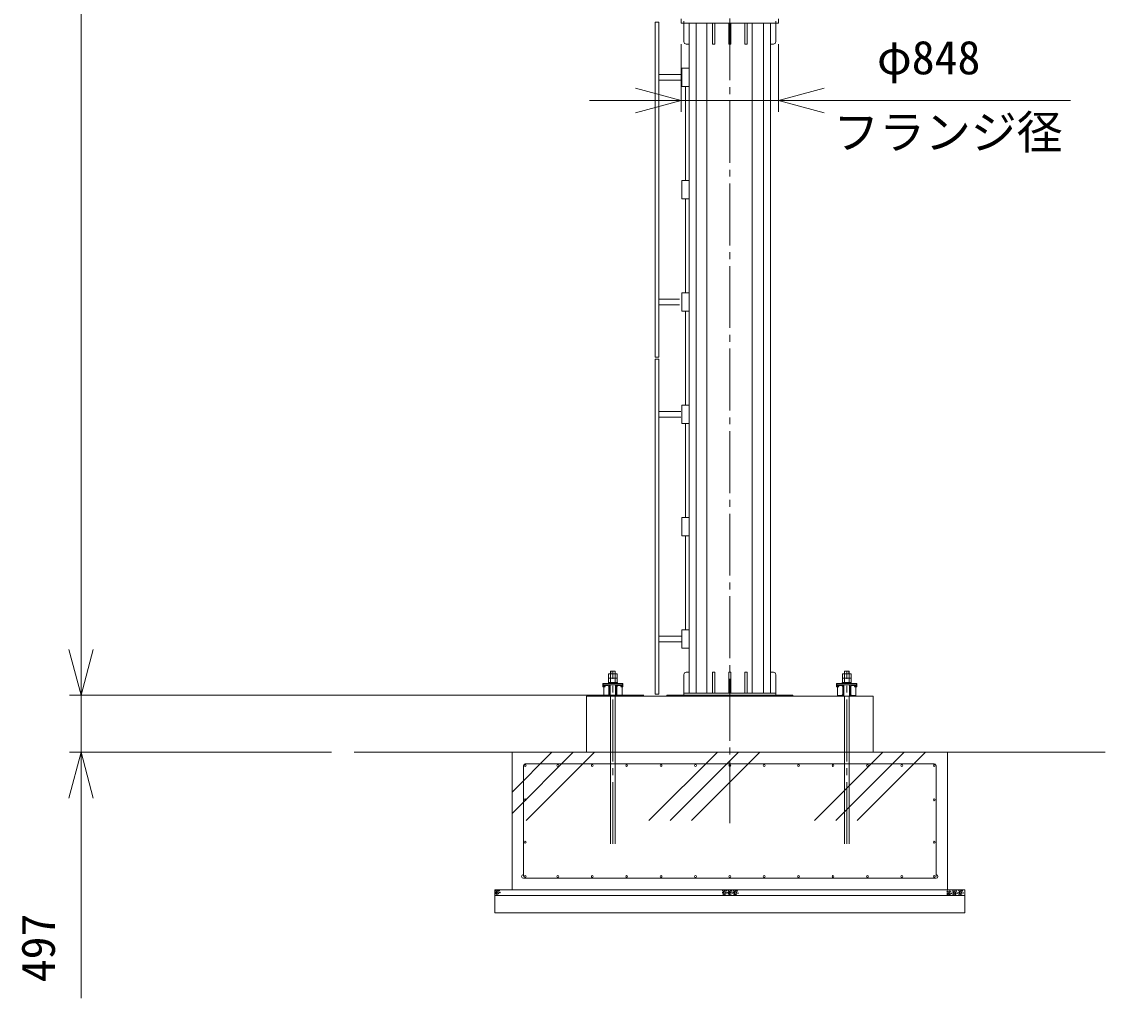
# Model space of a CAD drawing. Units: millimetres, scale not verified. Extents: x -17480 to 17501, y -24773 to 27267.
# Drawn here: x -17479 to -8026, y -10646 to -2127 of the extents above; entities that cross this region are included whole.
import ezdxf
from ezdxf.enums import TextEntityAlignment as Align

# ---------------------------------------------------------------- set-up
doc = ezdxf.new("R2010")
doc.units = ezdxf.units.MM
doc.header["$LTSCALE"] = 60
doc.linetypes.add('CHAIN2', pattern=[12, 9, -1, 1, -1])
doc.linetypes.add('DASHED2', pattern=[3, 2, -1])
for name, color, linetype, lineweight in [('0-2_05 寸法', 7, 'Continuous', 18), ('0-3_10 当社外形線', 3, 'Continuous', 18), ('0-4_12 当社中心線', 3, 'CHAIN2', 18), ('0-5_13 当社破線', 3, 'DASHED2', 18), ('0-6_20 躯体・土木、外形線', 1, 'Continuous', 18)]:
    doc.layers.add(name, color=color, linetype=linetype, lineweight=lineweight)
doc.styles.add('ＭＳ ゴシック', font='')
doc.styles.get('ＭＳ ゴシック').set_extended_font_data('MS Gothic')

msp = doc.modelspace()

# ---------------------------------------------------------------- linework, layer by layer
at = {"layer": '0-2_05 寸法'}
for p, q in [((-16961.6, 9238.18), (-16961.6, -7601.83)), ((-11725.73, -2321.82), (-11725.73, -2913.9)), ((-10877.73, -2321.82), (-10877.73, -2913.9)), ((-12125.73, -2813.9), (-12525.73, -2813.9)), ((-11725.73, -2813.9), (-12125.73, -2813.9)), ((-11725.73, -2813.9), (-10877.73, -2813.9)), ((-10877.73, -2813.9), (-10477.73, -2813.9)), ((-10477.73, -2813.9), (-8331.07, -2813.9)), ((-16961.6, -7601.83), (-16961.6, -7201.83)), ((-16961.6, -8001.83), (-16961.6, -7601.83)), ((-16961.6, -8001.83), (-16961.6, -7601.83)), ((-12051.73, -8001.83), (-17061.6, -8001.83)), ((-12051.73, -8001.83), (-17061.6, -8001.83)), ((-16961.6, -8001.83), (-16961.6, -8498.83)), ((-14777.49, -8498.83), (-17061.6, -8498.83)), ((-16961.6, -8498.83), (-16961.6, -8898.83)), ((-16961.6, -8898.83), (-16961.6, -10645.5))]:
    msp.add_line(p, q, dxfattribs=at)
for points in [[(-12125.73, -2706.72), (-11725.73, -2813.9), (-12125.73, -2921.08)], [(-10477.73, -2921.08), (-10877.73, -2813.9), (-10477.73, -2706.72)], [(-16854.42, -7601.83), (-16961.6, -8001.83), (-17068.78, -7601.83)], [(-16854.42, -7601.83), (-16961.6, -8001.83), (-17068.78, -7601.83)], [(-17068.78, -8898.83), (-16961.6, -8498.83), (-16854.42, -8898.83)]]:
    msp.add_lwpolyline(points, dxfattribs=at)
at = {"layer": '0-3_10 当社外形線'}
for p, q in [((-11951.74, -2131.83), (-11951.74, -5051.82)), ((-11951.74, -2131.83), (-11921.73, -2131.83)), ((-11951.74, -2131.83), (-11921.73, -2131.83)), ((-11921.73, -2131.83), (-11921.73, -5051.82)), ((-11921.73, -2131.83), (-11921.73, -5051.83)), ((-11725.73, -2140.83), (-11725.73, -2102.82)), ((-11725.73, -2140.83), (-10877.73, -2140.83)), ((-11701.73, -2121.82), (-11701.73, -2301.82)), ((-11657.33, -2140.82), (-11657.33, -7982.83)), ((-11596.74, -2142.02), (-11596.74, -7982.7)), ((-11501.58, -7982.7), (-11501.58, -2142.02)), ((-11451.73, -2321.83), (-11451.73, -2140.82)), ((-11431.74, -2321.83), (-11431.74, -2140.82)), ((-11311.73, -2321.83), (-11311.73, -2140.59)), ((-11291.73, -2321.83), (-11291.73, -2141.31)), ((-11171.74, -2321.83), (-11171.74, -2141.31)), ((-11151.74, -2321.83), (-11151.74, -2142.03)), ((-11107.5, -7982.7), (-11107.5, -2142.02)), ((-11006.74, -2143.85), (-11006.74, -7982.7)), ((-10946.13, -2140.83), (-10946.13, -7982.83)), ((-10901.72, -2121.82), (-10901.72, -2301.82)), ((-10877.73, -2140.83), (-10877.73, -2102.82)), ((-11657.41, -2321.83), (-11681.73, -2321.83)), ((-11431.74, -2321.83), (-11451.73, -2321.83)), ((-11291.73, -2321.83), (-11311.73, -2321.83)), ((-11151.74, -2321.83), (-11171.74, -2321.83)), ((-10921.74, -2321.83), (-10947.39, -2321.83)), ((-11721.74, -2531.82), (-11721.74, -2691.82)), ((-11721.74, -2531.82), (-11658.98, -2531.82)), ((-11721.74, -2531.82), (-11721.74, -2691.82)), ((-11721.74, -2531.82), (-11658.98, -2531.82)), ((-11721.74, -2531.82), (-11721.74, -2691.82)), ((-11721.74, -2531.82), (-11658.98, -2531.82)), ((-11721.74, -2531.82), (-11721.74, -2691.82)), ((-11721.74, -2531.82), (-11658.98, -2531.82)), ((-11721.74, -2531.82), (-11721.74, -2691.82)), ((-11721.74, -2531.82), (-11658.98, -2531.82)), ((-11721.74, -2531.82), (-11721.74, -2691.82)), ((-11721.74, -2531.82), (-11658.98, -2531.82)), ((-11916.98, -2586.83), (-11730, -2586.83)), ((-11916.98, -2586.83), (-11730, -2586.83)), ((-11916.98, -2636.83), (-11730, -2636.83)), ((-11916.98, -2636.83), (-11730, -2636.83)), ((-11823.55, -2636.82), (-11730, -2636.82)), ((-11816.76, -2586.82), (-11730, -2586.82)), ((-11721.74, -2691.82), (-11658.98, -2691.82)), ((-11721.74, -2691.82), (-11658.98, -2691.82)), ((-11721.74, -2691.82), (-11658.98, -2691.82)), ((-11721.74, -2691.82), (-11658.98, -2691.82)), ((-11721.74, -2691.82), (-11658.98, -2691.82)), ((-11721.74, -2691.82), (-11658.98, -2691.82)), ((-11687.34, -2693.44), (-11687.34, -3508.37)), ((-11687.34, -2693.44), (-11687.34, -3508.37)), ((-11721.74, -3511.82), (-11721.74, -3671.83)), ((-11721.74, -3511.82), (-11658.98, -3511.82)), ((-11720.09, -3511.82), (-11720.09, -3671.83)), ((-11720.09, -3511.82), (-11657.33, -3511.82)), ((-11721.74, -3671.83), (-11658.98, -3671.83)), ((-11720.09, -3671.83), (-11657.33, -3671.83)), ((-11687.34, -3672.02), (-11687.34, -4490.23)), ((-11687.34, -3672.02), (-11687.34, -4490.24)), ((-11721.74, -4491.82), (-11721.74, -4651.82)), ((-11721.74, -4491.82), (-11658.98, -4491.82)), ((-11721.74, -4491.82), (-11721.74, -4651.83)), ((-11721.74, -4491.82), (-11658.98, -4491.82)), ((-11916.98, -4546.82), (-11739.35, -4546.82)), ((-11916.98, -4546.83), (-11739.35, -4546.83)), ((-11916.98, -4596.82), (-11739.35, -4596.82)), ((-11916.98, -4596.83), (-11739.35, -4596.83)), ((-11721.74, -4651.82), (-11658.98, -4651.82)), ((-11721.74, -4651.83), (-11658.98, -4651.83)), ((-11687.34, -4648.76), (-11687.34, -5471.16)), ((-11687.34, -4648.77), (-11687.34, -5471.16)), ((-11951.74, -5051.82), (-11921.73, -5051.82)), ((-11951.74, -5071.82), (-11951.74, -7991.83)), ((-11721.74, -5471.83), (-11721.74, -5631.83)), ((-11721.74, -5471.83), (-11658.98, -5471.83)), ((-11721.74, -5471.83), (-11721.74, -5631.83)), ((-11721.74, -5471.83), (-11658.98, -5471.83)), ((-11916.98, -5526.83), (-11730, -5526.83)), ((-11916.98, -5576.82), (-11730, -5576.82)), ((-11721.74, -5631.83), (-11658.98, -5631.83)), ((-11721.74, -5631.83), (-11658.98, -5631.83)), ((-11687.34, -5633.45), (-11687.34, -6448.37)), ((-11721.74, -6451.83), (-11721.74, -6611.82)), ((-11721.74, -6451.83), (-11658.98, -6451.83)), ((-11721.74, -6451.83), (-11721.74, -6611.82)), ((-11721.74, -6451.83), (-11658.98, -6451.83)), ((-11721.74, -6611.82), (-11658.98, -6611.82)), ((-11721.74, -6611.82), (-11658.98, -6611.82)), ((-11687.34, -6612.02), (-11687.34, -7430.24)), ((-11721.74, -7431.83), (-11721.74, -7591.83)), ((-11721.74, -7431.83), (-11658.98, -7431.83)), ((-11721.74, -7431.83), (-11721.74, -7591.83)), ((-11721.74, -7431.83), (-11658.98, -7431.83)), ((-11916.98, -7486.83), (-11723.97, -7486.83)), ((-11916.98, -7536.83), (-11727.3, -7536.83)), ((-11721.74, -7591.83), (-11658.98, -7591.83)), ((-11721.74, -7591.83), (-11658.98, -7591.83)), ((-12342.7, -7891.83), (-12342.7, -7815.83)), ((-12340.2, -7815.83), (-12340.2, -7790.83)), ((-12303.2, -7815.83), (-12303.2, -7790.83)), ((-11701.74, -7823.87), (-11701.74, -8001.83)), ((-11657.41, -7801.83), (-11681.73, -7801.83)), ((-11431.74, -7801.83), (-11451.73, -7801.83)), ((-11451.73, -7801.83), (-11451.73, -7982.34)), ((-11431.74, -7801.83), (-11431.74, -7982.84)), ((-11291.73, -7801.83), (-11311.73, -7801.83)), ((-11311.73, -7801.83), (-11311.73, -7983.06)), ((-11291.73, -7801.83), (-11291.73, -7982.34)), ((-11151.74, -7801.83), (-11171.74, -7801.83)), ((-11171.74, -7801.83), (-11171.74, -7982.34)), ((-11151.74, -7801.83), (-11151.74, -7981.63)), ((-10921.74, -7801.83), (-10947.39, -7801.83)), ((-10901.73, -7823.87), (-10901.73, -8001.83)), ((-10300.27, -7815.83), (-10300.27, -7790.83)), ((-10263.27, -7815.83), (-10263.27, -7790.83)), ((-10260.77, -7891.83), (-10260.77, -7815.83)), ((-12409.7, -7928.83), (-12409.7, -7898.83)), ((-12409.7, -7898.83), (-12406.7, -7898.83)), ((-12409.7, -7928.83), (-12401.7, -7928.83)), ((-12406.7, -7898.83), (-12236.7, -7898.83)), ((-12406.7, -7921.83), (-12406.7, -7898.83)), ((-12401.7, -7910.83), (-12406.7, -7910.83)), ((-12402.7, -7925.83), (-12401.7, -7925.83)), ((-12401.7, -7910.83), (-12351.7, -7910.83)), ((-12401.7, -7912.7), (-12401.7, -7910.83)), ((-12401.7, -8008.96), (-12401.7, -7912.7)), ((-12351.7, -7910.83), (-12291.7, -7910.83)), ((-12241.7, -7910.83), (-12291.7, -7910.83)), ((-12241.7, -7912.7), (-12241.7, -7910.83)), ((-12241.7, -7910.83), (-12236.7, -7910.83)), ((-12241.7, -8008.96), (-12241.7, -7912.7)), ((-12240.7, -7925.83), (-12241.7, -7925.83)), ((-12233.7, -7928.83), (-12241.7, -7928.83)), ((-12236.7, -7921.83), (-12236.7, -7898.83)), ((-12233.7, -7898.83), (-12236.7, -7898.83)), ((-12233.7, -7928.83), (-12233.7, -7898.83)), ((-10369.77, -7928.83), (-10369.77, -7898.83)), ((-10369.77, -7898.83), (-10366.77, -7898.83)), ((-10369.77, -7928.83), (-10361.77, -7928.83)), ((-10196.77, -7898.83), (-10366.77, -7898.83)), ((-10366.77, -7921.83), (-10366.77, -7898.83)), ((-10361.77, -7910.83), (-10366.77, -7910.83)), ((-10362.77, -7925.83), (-10361.77, -7925.83)), ((-10361.77, -7910.83), (-10311.77, -7910.83)), ((-10361.77, -7912.7), (-10361.77, -7910.83)), ((-10361.77, -8008.96), (-10361.77, -7912.7)), ((-10251.77, -7910.83), (-10311.77, -7910.83)), ((-10201.77, -7910.83), (-10251.77, -7910.83)), ((-10201.77, -7912.7), (-10201.77, -7910.83)), ((-10201.77, -7910.83), (-10196.77, -7910.83)), ((-10201.77, -8008.96), (-10201.77, -7912.7)), ((-10200.77, -7925.83), (-10201.77, -7925.83)), ((-10193.77, -7928.83), (-10201.77, -7928.83)), ((-10196.77, -7921.83), (-10196.77, -7898.83)), ((-10193.77, -7898.83), (-10196.77, -7898.83)), ((-10193.77, -7928.83), (-10193.77, -7898.83)), ((-12551.73, -8010.83), (-10051.73, -8010.83)), ((-12551.73, -8498.83), (-12551.73, -8010.83)), ((-12401.7, -8010.83), (-12401.7, -8008.96)), ((-12351.7, -8005.83), (-12345.71, -8005.83)), ((-12342.7, -9298.83), (-12342.7, -8010.83)), ((-12300.7, -8010.83), (-12300.7, -9298.83)), ((-12291.7, -8005.83), (-12297.68, -8005.83)), ((-12241.7, -8010.83), (-12241.7, -8008.96)), ((-11951.74, -7991.83), (-11921.73, -7991.83)), ((-11851.73, -8010.83), (-10751.73, -8010.83)), ((-11701.74, -7982.83), (-10901.73, -7982.83)), ((-10361.77, -8010.83), (-10361.77, -8008.96)), ((-10311.77, -8005.83), (-10305.78, -8005.83)), ((-10302.77, -8010.83), (-10302.77, -9298.83)), ((-10260.77, -9298.83), (-10260.77, -8010.83)), ((-10251.77, -8005.83), (-10257.76, -8005.83)), ((-10201.77, -8010.83), (-10201.77, -8008.96)), ((-10051.73, -8498.83), (-10051.73, -8010.83)), ((-12551.73, -8498.83), (-10051.73, -8498.83))]:
    msp.add_line(p, q, dxfattribs=at)
for points in [[(-11951.74, -2131.83), (-11951.74, -5051.83), (-11921.73, -5051.83)], [(-11951.74, -5071.82), (-11921.73, -5071.82), (-11921.73, -7991.83)], [(-12359.2, -7853.83), (-12359.2, -7815.83), (-12284.2, -7815.83), (-12284.2, -7853.83)], [(-12342.7, -7815.83), (-12342.7, -7790.83), (-12300.7, -7790.83), (-12300.7, -7891.83)], [(-10244.27, -7853.83), (-10244.27, -7815.83), (-10319.27, -7815.83), (-10319.27, -7853.83)], [(-10260.77, -7815.83), (-10260.77, -7790.83), (-10302.77, -7790.83), (-10302.77, -7891.83)], [(-12360.7, -7898.83), (-12360.7, -7891.83), (-12282.7, -7891.83), (-12282.7, -7898.83)], [(-12359.2, -7891.83), (-12359.2, -7853.83), (-12284.2, -7853.83), (-12284.2, -7891.83)], [(-10242.77, -7898.83), (-10242.77, -7891.83), (-10320.77, -7891.83), (-10320.77, -7898.83)], [(-10244.27, -7891.83), (-10244.27, -7853.83), (-10319.27, -7853.83), (-10319.27, -7891.83)], [(-11851.73, -8010.83), (-11851.73, -8001.83), (-10751.73, -8001.83), (-10751.73, -8010.83)]]:
    msp.add_lwpolyline(points, dxfattribs=at)
for centre, radius, start, end in [((-11681.73, -2301.82), 20, 180, 270), ((-11681.73, -2301.82), 20, 180, 270), ((-10921.74, -2301.82), 20, 270, 0), ((-10921.74, -2301.82), 20, 270, 0), ((-11681.73, -7821.83), 20, 90, 180), ((-11681.73, -7821.83), 20, 90, 180), ((-10921.74, -7821.83), 20, 0, 90), ((-10921.74, -7821.83), 20, 0, 90), ((-12408.7, -7900.83), 2, 0, 90), ((-12402.7, -7921.83), 4, 180, 270), ((-12240.7, -7921.83), 4, 270, 0), ((-12234.7, -7900.83), 2, 90, 180), ((-10368.77, -7900.83), 2, 359.99996, 89.99996), ((-10362.77, -7921.83), 4, 179.99996, 269.99996), ((-10200.77, -7921.83), 4, 269.99996, 359.99996), ((-10194.77, -7900.83), 2, 89.99996, 179.99996)]:
    msp.add_arc(centre, radius, start, end, dxfattribs=at)
at = {"layer": '0-4_12 当社中心線'}
for p, q in [((-11301.73, -9118.23), (-11301.73, 12246.01)), ((-12321.7, -9298.83), (-12321.7, -7790.83)), ((-10281.77, -9298.83), (-10281.77, -7790.83))]:
    msp.add_line(p, q, dxfattribs=at)
at = {"layer": '0-5_13 当社破線'}
for p, q in [((-12401.7, -7925.83), (-12389.7, -7925.83)), ((-12401.7, -7928.83), (-12389.7, -7928.83)), ((-12398.04, -7916.68), (-12364, -7919.66)), ((-12389.7, -7928.83), (-12389.7, -7925.83)), ((-12356.7, -7994.03), (-12356.7, -7927.63)), ((-12351.7, -8010.83), (-12351.7, -7910.83)), ((-12351.7, -7915.83), (-12345.71, -7915.83)), ((-12345.71, -8005.83), (-12345.71, -7915.83)), ((-12297.68, -8005.83), (-12297.68, -7915.83)), ((-12291.7, -7915.83), (-12297.68, -7915.83)), ((-12291.7, -8010.83), (-12291.7, -7910.83)), ((-12286.7, -7994.03), (-12286.7, -7927.63)), ((-12245.35, -7916.68), (-12279.39, -7919.66)), ((-12241.7, -7925.83), (-12253.7, -7925.83)), ((-12253.7, -7928.83), (-12253.7, -7925.83)), ((-12241.7, -7928.83), (-12253.7, -7928.83)), ((-10361.77, -7925.83), (-10349.77, -7925.83)), ((-10361.77, -7928.83), (-10349.77, -7928.83)), ((-10358.12, -7916.68), (-10324.07, -7919.66)), ((-10349.77, -7928.83), (-10349.77, -7925.83)), ((-10316.77, -7994.03), (-10316.77, -7927.63)), ((-10311.77, -8010.83), (-10311.77, -7910.83)), ((-10311.77, -7915.83), (-10305.78, -7915.83)), ((-10305.78, -8005.83), (-10305.78, -7915.83)), ((-10257.76, -8005.83), (-10257.76, -7915.83)), ((-10251.77, -7915.83), (-10257.76, -7915.83)), ((-10251.77, -8010.83), (-10251.77, -7910.83)), ((-10246.77, -7994.03), (-10246.77, -7927.63)), ((-10205.42, -7916.68), (-10239.47, -7919.66)), ((-10201.77, -7925.83), (-10213.77, -7925.83)), ((-10213.77, -7928.83), (-10213.77, -7925.83)), ((-10201.77, -7928.83), (-10213.77, -7928.83)), ((-12398.04, -8004.98), (-12364, -8002)), ((-12245.35, -8004.98), (-12279.39, -8002)), ((-10358.12, -8004.98), (-10324.07, -8002)), ((-10205.42, -8004.98), (-10239.47, -8002))]:
    msp.add_line(p, q, dxfattribs=at)
for centre, radius, start, end in [((-12397.7, -7912.7), 4, 180, 265), ((-12364.7, -7927.63), 8, 0, 85), ((-12278.7, -7927.63), 8, 95, 180), ((-12245.7, -7912.7), 4, 275, 0), ((-10357.77, -7912.7), 4, 179.99996, 264.99996), ((-10324.77, -7927.63), 8, 359.99996, 84.99996), ((-10238.77, -7927.63), 8, 94.99996, 179.99996), ((-10205.77, -7912.7), 4, 274.99996, 359.99996), ((-12397.7, -8008.96), 4, 95, 180), ((-12364.7, -7994.03), 8, 275, 0), ((-12278.7, -7994.03), 8, 180, 265), ((-12245.7, -8008.96), 4, 0, 85), ((-10357.77, -8008.96), 4, 94.99996, 179.99996), ((-10324.77, -7994.03), 8, 274.99996, 359.99996), ((-10238.77, -7994.03), 8, 179.99996, 264.99996), ((-10205.77, -8008.96), 4, 359.99996, 84.99996)]:
    msp.add_arc(centre, radius, start, end, dxfattribs=at)
at = {"layer": '0-6_20 躯体・土木、外形線'}
for p, q in [((-12551.73, -8498.83), (-14577.49, -8498.83)), ((-13201.73, -9032.17), (-12668.39, -8498.83)), ((-12854.36, -8498.83), (-13201.73, -8846.2)), ((-13201.73, -9698.83), (-13201.73, -8498.83)), ((-12482.42, -8498.83), (-13078.62, -9095.03)), ((-12006.84, -9095.03), (-11410.63, -8498.83)), ((-11224.67, -8498.83), (-11820.87, -9095.03)), ((-11634.9, -9095.03), (-11038.7, -8498.83)), ((-9966.91, -8498.83), (-10563.12, -9095.03)), ((-10377.15, -9095.03), (-9780.94, -8498.83)), ((-9594.97, -8498.83), (-10191.18, -9095.03)), ((-8025.98, -8498.83), (-10051.73, -8498.83)), ((-9401.73, -9698.83), (-9401.73, -8498.83)), ((-9517.73, -8598.83), (-13085.73, -8598.83)), ((-13101.73, -9582.83), (-13101.73, -8614.83)), ((-9501.73, -9582.83), (-9501.73, -8614.83)), ((-9501.73, -9598.83), (-13101.73, -9598.83)), ((-9251.73, -9698.83), (-13351.73, -9698.83)), ((-13351.73, -9698.83), (-13351.73, -9898.83)), ((-9251.73, -9698.83), (-9251.73, -9898.83)), ((-9251.73, -9748.83), (-13351.73, -9748.83)), ((-9251.73, -9898.83), (-13351.73, -9898.83))]:
    msp.add_line(p, q, dxfattribs=at)
for centre, radius in [((-13085.73, -8614.83), 8), ((-12801.73, -8614.83), 8), ((-12501.73, -8614.83), 8), ((-12201.73, -8614.83), 8), ((-11901.73, -8614.83), 8), ((-11601.73, -8614.83), 8), ((-11301.73, -8614.83), 8), ((-11001.73, -8614.83), 8), ((-10701.73, -8614.83), 8), ((-10401.73, -8614.83), 8), ((-10101.73, -8614.83), 8), ((-9801.73, -8614.83), 8), ((-9517.73, -8614.83), 8), ((-13085.73, -8914.83), 8), ((-9517.73, -8914.83), 8), ((-13085.73, -9282.83), 8), ((-9517.73, -9282.83), 8), ((-13085.73, -9582.83), 8), ((-12801.73, -9582.83), 8), ((-12501.73, -9582.83), 8), ((-12201.73, -9582.83), 8), ((-11901.73, -9582.83), 8), ((-11601.73, -9582.83), 8), ((-11301.73, -9582.83), 8), ((-11001.73, -9582.83), 8), ((-10701.73, -9582.83), 8), ((-10401.73, -9582.83), 8), ((-10101.73, -9582.83), 8), ((-9801.73, -9582.83), 8), ((-9517.73, -9582.83), 8), ((-13344.17, -9703.88), 2.5), ((-13343.72, -9719.38), 2.5), ((-13342.39, -9732.67), 2.5), ((-13334.41, -9711.41), 2.5), ((-13333.52, -9725.14), 2.5), ((-13332.64, -9738.88), 2.5), ((-13326.43, -9704.32), 2.5), ((-13322, -9718.05), 2.5), ((-13321.11, -9732.23), 2.5), ((-13314.01, -9705.21), 2.5), ((-13307.81, -9723.37), 2.5), ((-11363.41, -9706.17), 2.5), ((-11362.96, -9721.67), 2.5), ((-11361.63, -9734.96), 2.5), ((-11353.65, -9713.7), 2.5), ((-11352.76, -9727.43), 2.5), ((-11345.67, -9706.61), 2.5), ((-11341.24, -9720.34), 2.5), ((-11340.35, -9734.52), 2.5), ((-11333.25, -9707.5), 2.5), ((-11327.05, -9725.66), 2.5), ((-11315.14, -9707.06), 2.5), ((-11314.69, -9722.57), 2.5), ((-11313.36, -9735.86), 2.5), ((-11305.38, -9714.59), 2.5), ((-11304.5, -9728.33), 2.5), ((-11297.4, -9707.5), 2.5), ((-11292.97, -9721.24), 2.5), ((-11292.08, -9735.41), 2.5), ((-11284.99, -9708.39), 2.5), ((-11278.78, -9726.55), 2.5), ((-11266.87, -9707.95), 2.5), ((-11266.43, -9723.46), 2.5), ((-11265.1, -9736.75), 2.5), ((-11257.11, -9715.49), 2.5), ((-11256.23, -9729.22), 2.5), ((-11249.13, -9708.4), 2.5), ((-11244.7, -9722.13), 2.5), ((-11243.81, -9736.31), 2.5), ((-11236.72, -9709.28), 2.5), ((-11230.51, -9727.45), 2.5), ((-9405.3, -9711.22), 2.5), ((-9404.85, -9726.73), 2.5), ((-9395.54, -9718.76), 2.5), ((-9394.66, -9732.49), 2.5), ((-9387.56, -9711.67), 2.5), ((-9383.13, -9725.4), 2.5), ((-9375.14, -9712.55), 2.5), ((-9368.94, -9730.72), 2.5), ((-9355.61, -9708.68), 2.5), ((-9355.16, -9724.18), 2.5), ((-9353.83, -9737.47), 2.5), ((-9345.85, -9716.21), 2.5), ((-9344.96, -9729.94), 2.5), ((-9337.87, -9709.12), 2.5), ((-9333.44, -9722.85), 2.5), ((-9332.55, -9737.03), 2.5), ((-9325.45, -9710.01), 2.5), ((-9319.25, -9728.17), 2.5), ((-9303.37, -9707.41), 2.5), ((-9302.92, -9722.91), 2.5), ((-9301.59, -9736.2), 2.5), ((-9293.61, -9714.94), 2.5), ((-9292.72, -9728.67), 2.5), ((-9285.63, -9707.85), 2.5), ((-9281.2, -9721.58), 2.5), ((-9280.31, -9735.76), 2.5), ((-9273.21, -9708.74), 2.5), ((-9267.01, -9726.9), 2.5), ((-11351.88, -9741.17), 2.5), ((-11303.61, -9742.06), 2.5), ((-11255.34, -9742.95), 2.5), ((-9403.52, -9740.02), 2.5), ((-9393.77, -9746.22), 2.5), ((-9382.24, -9739.58), 2.5), ((-9344.08, -9743.68), 2.5), ((-9291.84, -9742.4), 2.5)]:
    msp.add_circle(centre, radius, dxfattribs=at)
for centre, start, end in [((-13085.73, -8614.83), 90, 180), ((-9517.73, -8614.83), 0, 90), ((-13101.73, -9582.83), 90, 270), ((-9501.73, -9582.83), 270, 90)]:
    msp.add_arc(centre, 16, start, end, dxfattribs=at)

# ---------------------------------------------------------------- texts
at = {"layer": '0-2_05 寸法', "style": 'ＭＳ ゴシック'}
for s, p in [('φ848', (-10017.73, -2673.9)), ('フランジ径', (-10399.5, -3324.87))]:
    msp.add_text(s, height=293.3, dxfattribs=at).set_placement(p, align=Align.BOTTOM_LEFT)
msp.add_text('497', height=293.3, rotation=90, dxfattribs=at).set_placement((-17101.6, -10505.5), align=Align.BOTTOM_LEFT)

doc.saveas('drawing.dxf')
